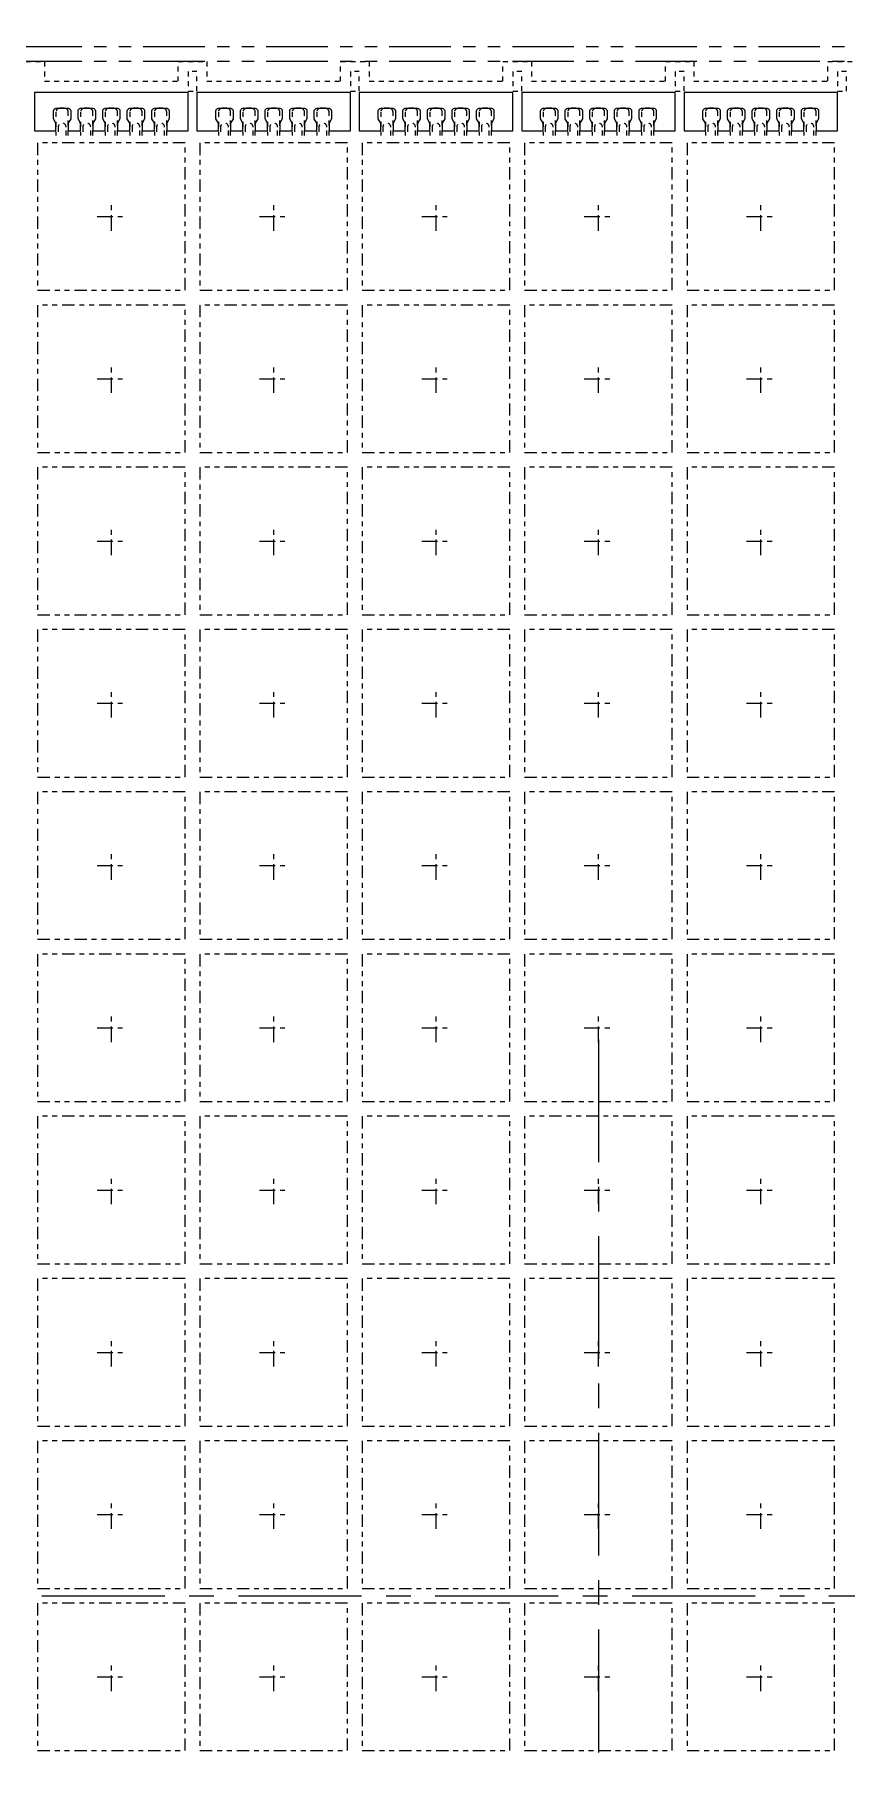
# Model space of a CAD drawing. Extents: x -347 to 20, y -460 to 3.
# Drawn here: x -285.7 to -269.2, y -113.24 to -78.1 of the extents above; entities that cross this region are included whole.
import ezdxf

# ---------------------------------------------------------------- set-up
doc = ezdxf.new("R2010")
doc.units = 0
doc.header["$MEASUREMENT"] = 0
for name, pattern in [('CENTER', [50.8, 31.75, -6.35, 6.35, -6.35]), ('CENTERX2', [4, 2.5, -0.5, 0.5, -0.5]), ('HIDDEN', [0.375, 0.25, -0.125]), ('PHANTOM', [2.5, 1.25, -0.25, 0.25, -0.25, 0.25, -0.25])]:
    doc.linetypes.add(name, pattern=pattern)
doc.layers.add('1', color=7, linetype='CONTINUOUS')
doc.layers.add('1D', color=4, linetype='CONTINUOUS')

msp = doc.modelspace()

# ---------------------------------------------------------------- linework, layer by layer
at = {"layer": '1'}
for points in [[(-282.5783, -79.2777), (-285.6983, -79.2777), (-285.6983, -80.0577), (-285.2633, -80.0577), (-285.2633, -79.8977), (-285.3133, -79.8111), (-285.3133, -79.6477, -0.4142132), (-285.2633, -79.5977), (-285.0133, -79.5977, -0.4142139), (-284.9633, -79.6477), (-284.9633, -79.8111), (-285.0133, -79.8977), (-285.0133, -80.0577), (-284.7633, -80.0577), (-284.7633, -79.8977), (-284.8133, -79.8111), (-284.8133, -79.6477, -0.4142132), (-284.7633, -79.5977), (-284.5133, -79.5977, -0.4142139), (-284.4633, -79.6477), (-284.4633, -79.8111), (-284.5133, -79.8977), (-284.5133, -80.0577), (-284.2633, -80.0577), (-284.2633, -79.8977), (-284.3133, -79.8111), (-284.3133, -79.6477, -0.4142132), (-284.2633, -79.5977), (-284.0133, -79.5977, -0.4142139), (-283.9633, -79.6477), (-283.9633, -79.8111), (-284.0133, -79.8977), (-284.0133, -80.0577), (-283.7633, -80.0577), (-283.7633, -79.8977), (-283.8133, -79.8111), (-283.8133, -79.6477, -0.4142132), (-283.7633, -79.5977), (-283.5133, -79.5977, -0.4142139), (-283.4633, -79.6477), (-283.4633, -79.8111), (-283.5133, -79.8977), (-283.5133, -80.0577), (-283.2633, -80.0577), (-283.2633, -79.8977), (-283.3133, -79.8111), (-283.3133, -79.6477, -0.4142132), (-283.2633, -79.5977), (-283.0133, -79.5977, -0.4142139), (-282.9633, -79.6477), (-282.9633, -79.8111), (-283.0133, -79.8977), (-283.0133, -80.0577), (-282.5783, -80.0577)], [(-279.2783, -79.2777), (-282.3983, -79.2777), (-282.3983, -80.0577), (-281.9633, -80.0577), (-281.9633, -79.8977), (-282.0133, -79.8111), (-282.0133, -79.6477, -0.4142132), (-281.9633, -79.5977), (-281.7133, -79.5977, -0.4142139), (-281.6633, -79.6477), (-281.6633, -79.8111), (-281.7133, -79.8977), (-281.7133, -80.0577), (-281.4633, -80.0577), (-281.4633, -79.8977), (-281.5133, -79.8111), (-281.5133, -79.6477, -0.4142132), (-281.4633, -79.5977), (-281.2133, -79.5977, -0.4142139), (-281.1633, -79.6477), (-281.1633, -79.8111), (-281.2133, -79.8977), (-281.2133, -80.0577), (-280.9633, -80.0577), (-280.9633, -79.8977), (-281.0133, -79.8111), (-281.0133, -79.6477, -0.4142132), (-280.9633, -79.5977), (-280.7133, -79.5977, -0.4142139), (-280.6633, -79.6477), (-280.6633, -79.8111), (-280.7133, -79.8977), (-280.7133, -80.0577), (-280.4633, -80.0577), (-280.4633, -79.8977), (-280.5133, -79.8111), (-280.5133, -79.6477, -0.4142132), (-280.4633, -79.5977), (-280.2133, -79.5977, -0.4142139), (-280.1633, -79.6477), (-280.1633, -79.8111), (-280.2133, -79.8977), (-280.2133, -80.0577), (-279.9633, -80.0577), (-279.9633, -79.8977), (-280.0133, -79.8111), (-280.0133, -79.6477, -0.4142132), (-279.9633, -79.5977), (-279.7133, -79.5977, -0.4142139), (-279.6633, -79.6477), (-279.6633, -79.8111), (-279.7133, -79.8977), (-279.7133, -80.0577), (-279.2783, -80.0577)], [(-275.9783, -79.2777), (-279.0983, -79.2777), (-279.0983, -80.0577), (-278.6633, -80.0577), (-278.6633, -79.8977), (-278.7133, -79.8111), (-278.7133, -79.6477, -0.4142132), (-278.6633, -79.5977), (-278.4133, -79.5977, -0.4142139), (-278.3633, -79.6477), (-278.3633, -79.8111), (-278.4133, -79.8977), (-278.4133, -80.0577), (-278.1633, -80.0577), (-278.1633, -79.8977), (-278.2133, -79.8111), (-278.2133, -79.6477, -0.4142132), (-278.1633, -79.5977), (-277.9133, -79.5977, -0.4142139), (-277.8633, -79.6477), (-277.8633, -79.8111), (-277.9133, -79.8977), (-277.9133, -80.0577), (-277.6633, -80.0577), (-277.6633, -79.8977), (-277.7133, -79.8111), (-277.7133, -79.6477, -0.4142132), (-277.6633, -79.5977), (-277.4133, -79.5977, -0.4142139), (-277.3633, -79.6477), (-277.3633, -79.8111), (-277.4133, -79.8977), (-277.4133, -80.0577), (-277.1633, -80.0577), (-277.1633, -79.8977), (-277.2133, -79.8111), (-277.2133, -79.6477, -0.4142132), (-277.1633, -79.5977), (-276.9133, -79.5977, -0.4142139), (-276.8633, -79.6477), (-276.8633, -79.8111), (-276.9133, -79.8977), (-276.9133, -80.0577), (-276.6633, -80.0577), (-276.6633, -79.8977), (-276.7133, -79.8111), (-276.7133, -79.6477, -0.4142132), (-276.6633, -79.5977), (-276.4133, -79.5977, -0.4142139), (-276.3633, -79.6477), (-276.3633, -79.8111), (-276.4133, -79.8977), (-276.4133, -80.0577), (-275.9783, -80.0577)], [(-272.6783, -79.2777), (-275.7983, -79.2777), (-275.7983, -80.0577), (-275.3633, -80.0577), (-275.3633, -79.8977), (-275.4133, -79.8111), (-275.4133, -79.6477, -0.4142132), (-275.3633, -79.5977), (-275.1133, -79.5977, -0.4142139), (-275.0633, -79.6477), (-275.0633, -79.8111), (-275.1133, -79.8977), (-275.1133, -80.0577), (-274.8633, -80.0577), (-274.8633, -79.8977), (-274.9133, -79.8111), (-274.9133, -79.6477, -0.4142132), (-274.8633, -79.5977), (-274.6133, -79.5977, -0.4142139), (-274.5633, -79.6477), (-274.5633, -79.8111), (-274.6133, -79.8977), (-274.6133, -80.0577), (-274.3633, -80.0577), (-274.3633, -79.8977), (-274.4133, -79.8111), (-274.4133, -79.6477, -0.4142132), (-274.3633, -79.5977), (-274.1133, -79.5977, -0.4142139), (-274.0633, -79.6477), (-274.0633, -79.8111), (-274.1133, -79.8977), (-274.1133, -80.0577), (-273.8633, -80.0577), (-273.8633, -79.8977), (-273.9133, -79.8111), (-273.9133, -79.6477, -0.4142132), (-273.8633, -79.5977), (-273.6133, -79.5977, -0.4142139), (-273.5633, -79.6477), (-273.5633, -79.8111), (-273.6133, -79.8977), (-273.6133, -80.0577), (-273.3633, -80.0577), (-273.3633, -79.8977), (-273.4133, -79.8111), (-273.4133, -79.6477, -0.4142132), (-273.3633, -79.5977), (-273.1133, -79.5977, -0.4142139), (-273.0633, -79.6477), (-273.0633, -79.8111), (-273.1133, -79.8977), (-273.1133, -80.0577), (-272.6783, -80.0577)], [(-269.3783, -79.2777), (-272.4983, -79.2777), (-272.4983, -80.0577), (-272.0633, -80.0577), (-272.0633, -79.8977), (-272.1133, -79.8111), (-272.1133, -79.6477, -0.4142132), (-272.0633, -79.5977), (-271.8133, -79.5977, -0.4142139), (-271.7633, -79.6477), (-271.7633, -79.8111), (-271.8133, -79.8977), (-271.8133, -80.0577), (-271.5633, -80.0577), (-271.5633, -79.8977), (-271.6133, -79.8111), (-271.6133, -79.6477, -0.4142132), (-271.5633, -79.5977), (-271.3133, -79.5977, -0.4142139), (-271.2633, -79.6477), (-271.2633, -79.8111), (-271.3133, -79.8977), (-271.3133, -80.0577), (-271.0633, -80.0577), (-271.0633, -79.8977), (-271.1133, -79.8111), (-271.1133, -79.6477, -0.4142132), (-271.0633, -79.5977), (-270.8133, -79.5977, -0.4142139), (-270.7633, -79.6477), (-270.7633, -79.8111), (-270.8133, -79.8977), (-270.8133, -80.0577), (-270.5633, -80.0577), (-270.5633, -79.8977), (-270.6133, -79.8111), (-270.6133, -79.6477, -0.4142132), (-270.5633, -79.5977), (-270.3133, -79.5977, -0.4142139), (-270.2633, -79.6477), (-270.2633, -79.8111), (-270.3133, -79.8977), (-270.3133, -80.0577), (-270.0633, -80.0577), (-270.0633, -79.8977), (-270.1133, -79.8111), (-270.1133, -79.6477, -0.4142132), (-270.0633, -79.5977), (-269.8133, -79.5977, -0.4142139), (-269.7633, -79.6477), (-269.7633, -79.8111), (-269.8133, -79.8977), (-269.8133, -80.0577), (-269.3783, -80.0577)]]:
    msp.add_lwpolyline(points, format="xyb", close=True, dxfattribs=at)
at = {"layer": '1D', "linetype": 'CENTER', "ltscale": 0.01}
for p, q in [((-284.1383, -82.0864), (-284.1383, -81.5089)), ((-280.8383, -82.0864), (-280.8383, -81.5089)), ((-277.5383, -82.0864), (-277.5383, -81.5089)), ((-274.2383, -82.0864), (-274.2383, -81.5089)), ((-270.9383, -82.0864), (-270.9383, -81.5089)), ((-284.4271, -81.7977), (-283.8496, -81.7977)), ((-281.1271, -81.7977), (-280.5496, -81.7977)), ((-277.8271, -81.7977), (-277.2496, -81.7977)), ((-274.5271, -81.7977), (-273.9496, -81.7977)), ((-271.2271, -81.7977), (-270.6496, -81.7977)), ((-284.1383, -85.3864), (-284.1383, -84.8089)), ((-280.8383, -85.3864), (-280.8383, -84.8089)), ((-277.5383, -85.3864), (-277.5383, -84.8089)), ((-274.2383, -85.3864), (-274.2383, -84.8089)), ((-270.9383, -85.3864), (-270.9383, -84.8089)), ((-284.4271, -85.0977), (-283.8496, -85.0977)), ((-281.1271, -85.0977), (-280.5496, -85.0977)), ((-277.8271, -85.0977), (-277.2496, -85.0977)), ((-274.5271, -85.0977), (-273.9496, -85.0977)), ((-271.2271, -85.0977), (-270.6496, -85.0977)), ((-284.1383, -88.6864), (-284.1383, -88.1089)), ((-280.8383, -88.6864), (-280.8383, -88.1089)), ((-277.5383, -88.6864), (-277.5383, -88.1089)), ((-274.2383, -88.6864), (-274.2383, -88.1089)), ((-270.9383, -88.6864), (-270.9383, -88.1089)), ((-284.4271, -88.3977), (-283.8496, -88.3977)), ((-281.1271, -88.3977), (-280.5496, -88.3977)), ((-277.8271, -88.3977), (-277.2496, -88.3977)), ((-274.5271, -88.3977), (-273.9496, -88.3977)), ((-271.2271, -88.3977), (-270.6496, -88.3977)), ((-284.4271, -91.6977), (-283.8496, -91.6977)), ((-284.1383, -91.9864), (-284.1383, -91.4089)), ((-281.1271, -91.6977), (-280.5496, -91.6977)), ((-280.8383, -91.9864), (-280.8383, -91.4089)), ((-277.8271, -91.6977), (-277.2496, -91.6977)), ((-277.5383, -91.9864), (-277.5383, -91.4089)), ((-274.5271, -91.6977), (-273.9496, -91.6977)), ((-274.2383, -91.9864), (-274.2383, -91.4089)), ((-271.2271, -91.6977), (-270.6496, -91.6977)), ((-270.9383, -91.9864), (-270.9383, -91.4089)), ((-284.1383, -95.2864), (-284.1383, -94.7089)), ((-280.8383, -95.2864), (-280.8383, -94.7089)), ((-277.5383, -95.2864), (-277.5383, -94.7089)), ((-274.2383, -95.2864), (-274.2383, -94.7089)), ((-270.9383, -95.2864), (-270.9383, -94.7089)), ((-284.4271, -94.9977), (-283.8496, -94.9977)), ((-281.1271, -94.9977), (-280.5496, -94.9977)), ((-277.8271, -94.9977), (-277.2496, -94.9977)), ((-274.5271, -94.9977), (-273.9496, -94.9977)), ((-271.2271, -94.9977), (-270.6496, -94.9977)), ((-284.1383, -98.5864), (-284.1383, -98.0089)), ((-280.8383, -98.5864), (-280.8383, -98.0089)), ((-277.5383, -98.5864), (-277.5383, -98.0089)), ((-274.2383, -98.5864), (-274.2383, -98.0089)), ((-270.9383, -98.5864), (-270.9383, -98.0089)), ((-284.4271, -98.2977), (-283.8496, -98.2977)), ((-281.1271, -98.2977), (-280.5496, -98.2977)), ((-277.8271, -98.2977), (-277.2496, -98.2977)), ((-274.5271, -98.2977), (-273.9496, -98.2977)), ((-271.2271, -98.2977), (-270.6496, -98.2977)), ((-284.1383, -101.8864), (-284.1383, -101.3089)), ((-280.8383, -101.8864), (-280.8383, -101.3089)), ((-277.5383, -101.8864), (-277.5383, -101.3089)), ((-274.2383, -101.8864), (-274.2383, -101.3089)), ((-270.9383, -101.8864), (-270.9383, -101.3089)), ((-284.4271, -101.5977), (-283.8496, -101.5977)), ((-281.1271, -101.5977), (-280.5496, -101.5977)), ((-277.8271, -101.5977), (-277.2496, -101.5977)), ((-274.5271, -101.5977), (-273.9496, -101.5977)), ((-271.2271, -101.5977), (-270.6496, -101.5977)), ((-284.1383, -105.1864), (-284.1383, -104.6089)), ((-280.8383, -105.1864), (-280.8383, -104.6089)), ((-277.5383, -105.1864), (-277.5383, -104.6089)), ((-274.2383, -105.1864), (-274.2383, -104.6089)), ((-270.9383, -105.1864), (-270.9383, -104.6089)), ((-284.4271, -104.8977), (-283.8496, -104.8977)), ((-281.1271, -104.8977), (-280.5496, -104.8977)), ((-277.8271, -104.8977), (-277.2496, -104.8977)), ((-274.5271, -104.8977), (-273.9496, -104.8977)), ((-271.2271, -104.8977), (-270.6496, -104.8977)), ((-284.4271, -108.1977), (-283.8496, -108.1977)), ((-284.1383, -108.4864), (-284.1383, -107.9089)), ((-281.1271, -108.1977), (-280.5496, -108.1977)), ((-280.8383, -108.4864), (-280.8383, -107.9089)), ((-277.8271, -108.1977), (-277.2496, -108.1977)), ((-277.5383, -108.4864), (-277.5383, -107.9089)), ((-274.5271, -108.1977), (-273.9496, -108.1977)), ((-274.2383, -108.4864), (-274.2383, -107.9089)), ((-271.2271, -108.1977), (-270.6496, -108.1977)), ((-270.9383, -108.4864), (-270.9383, -107.9089)), ((-284.1383, -111.7864), (-284.1383, -111.2089)), ((-280.8383, -111.7864), (-280.8383, -111.2089)), ((-277.5383, -111.7864), (-277.5383, -111.2089)), ((-274.2383, -111.7864), (-274.2383, -111.2089)), ((-270.9383, -111.7864), (-270.9383, -111.2089)), ((-284.4271, -111.4977), (-283.8496, -111.4977)), ((-281.1271, -111.4977), (-280.5496, -111.4977)), ((-277.8271, -111.4977), (-277.2496, -111.4977)), ((-274.5271, -111.4977), (-273.9496, -111.4977)), ((-271.2271, -111.4977), (-270.6496, -111.4977))]:
    msp.add_line(p, q, dxfattribs=at)
at = {"layer": '1D', "linetype": 'CENTERX2'}
for p, q in [((-274.2383, -98.5324), (-274.2383, -121.1629)), ((-285.5536, -109.8477), (-262.9231, -109.8477))]:
    msp.add_line(p, q, dxfattribs=at)
at = {"layer": '1D', "color": 2, "linetype": 'PHANTOM'}
for points in [[(-247.2383, -78.3477), (-301.2383, -78.3477, -0.0990195), (-302.0076, -78.1938, 0.9166595), (-303.1614, -80.401, -0.2559241), (-302.2383, -82.0863), (-302.2383, -107.1091, -0.2559241), (-303.1614, -108.7944, 0.5477226), (-303.1614, -110.901, -0.2559241), (-302.2383, -112.5863), (-302.2383, -137.6091, -0.2559241), (-303.1614, -139.2944, 0.9166595), (-302.0076, -141.5015, -0.0990195), (-301.2383, -141.3477), (-247.2383, -141.3477, -0.0990195), (-246.4691, -141.5015, 0.9166595), (-245.3153, -139.2944, -0.2559241), (-246.2383, -137.6091), (-246.2383, -112.5863, -0.2559241), (-245.3153, -110.901, 0.5477226), (-245.3153, -108.7944, -0.2559241), (-246.2383, -107.1091), (-246.2383, -82.0863, -0.2559241), (-245.3153, -80.401, 0.9166595), (-246.4691, -78.1938, -0.0990195)], [(-247.2383, -78.6477), (-301.2383, -78.6477, -0.0990195), (-302.1229, -78.4707, 0.9166595), (-302.9999, -80.1482, -0.2559241), (-301.9383, -82.0863), (-301.9383, -107.1091, -0.2559241), (-302.9999, -109.0471, 0.5477226), (-302.9999, -110.6482, -0.2559241), (-301.9383, -112.5863), (-301.9383, -137.6091, -0.2559241), (-302.9999, -139.5471, 0.9166595), (-302.1229, -141.2246, -0.0990195), (-301.2383, -141.0477), (-247.2383, -141.0477, -0.0990195), (-246.3537, -141.2246, 0.9166595), (-245.4768, -139.5471, -0.2559241), (-246.5383, -137.6091), (-246.5383, -112.5863, -0.2559241), (-245.4768, -110.6482, 0.5477226), (-245.4768, -109.0471, -0.2559241), (-246.5383, -107.1091), (-246.5383, -82.0863, -0.2559241), (-245.4768, -80.1482, 0.9166595), (-246.3537, -78.4707, -0.0990195)]]:
    msp.add_lwpolyline(points, format="xyb", close=True, dxfattribs=at)
at = {"layer": '1D', "linetype": 'HIDDEN', "ltscale": 0.2}
msp.add_lwpolyline([(-286.0783, -78.6477), (-285.4983, -78.6477), (-285.4983, -79.0477), (-282.7783, -79.0477), (-282.7783, -78.6477), (-282.1983, -78.6477), (-282.1983, -79.0477), (-279.4783, -79.0477), (-279.4783, -78.6477), (-278.8983, -78.6477), (-278.8983, -79.0477), (-276.1783, -79.0477), (-276.1783, -78.6477), (-275.5983, -78.6477), (-275.5983, -79.0477), (-272.8783, -79.0477), (-272.8783, -78.6477), (-272.2983, -78.6477), (-272.2983, -79.0477), (-269.5783, -79.0477), (-269.5783, -78.6477), (-268.9983, -78.6477)], dxfattribs=at)
for points in [[(-282.3983, -79.2477), (-282.3983, -78.8477), (-282.5783, -78.8477), (-282.5783, -79.2477)], [(-279.0983, -79.2477), (-279.0983, -78.8477), (-279.2783, -78.8477), (-279.2783, -79.2477)], [(-275.7983, -79.2477), (-275.7983, -78.8477), (-275.9783, -78.8477), (-275.9783, -79.2477)], [(-272.4983, -79.2477), (-272.4983, -78.8477), (-272.6783, -78.8477), (-272.6783, -79.2477)], [(-269.1983, -79.2477), (-269.1983, -78.8477), (-269.3783, -78.8477), (-269.3783, -79.2477)]]:
    msp.add_lwpolyline(points, close=True, dxfattribs=at)
for points in [[(-285.0133, -80.1477), (-285.0133, -79.6727, 0.4142136), (-285.0883, -79.5977), (-285.1883, -79.5977, 0.4142136), (-285.2633, -79.6727), (-285.2633, -80.1477)], [(-284.5133, -80.1477), (-284.5133, -79.6727, 0.4142136), (-284.5883, -79.5977), (-284.6883, -79.5977, 0.4142136), (-284.7633, -79.6727), (-284.7633, -80.1477)], [(-284.0133, -80.1477), (-284.0133, -79.6727, 0.4142136), (-284.0883, -79.5977), (-284.1883, -79.5977, 0.4142136), (-284.2633, -79.6727), (-284.2633, -80.1477)], [(-283.5133, -80.1477), (-283.5133, -79.6727, 0.4142136), (-283.5883, -79.5977), (-283.6883, -79.5977, 0.4142136), (-283.7633, -79.6727), (-283.7633, -80.1477)], [(-283.0133, -80.1477), (-283.0133, -79.6727, 0.4142136), (-283.0883, -79.5977), (-283.1883, -79.5977, 0.4142136), (-283.2633, -79.6727), (-283.2633, -80.1477)], [(-281.7133, -80.1477), (-281.7133, -79.6727, 0.4142136), (-281.7883, -79.5977), (-281.8883, -79.5977, 0.4142136), (-281.9633, -79.6727), (-281.9633, -80.1477)], [(-281.2133, -80.1477), (-281.2133, -79.6727, 0.4142136), (-281.2883, -79.5977), (-281.3883, -79.5977, 0.4142136), (-281.4633, -79.6727), (-281.4633, -80.1477)], [(-280.7133, -80.1477), (-280.7133, -79.6727, 0.4142136), (-280.7883, -79.5977), (-280.8883, -79.5977, 0.4142136), (-280.9633, -79.6727), (-280.9633, -80.1477)], [(-280.2133, -80.1477), (-280.2133, -79.6727, 0.4142136), (-280.2883, -79.5977), (-280.3883, -79.5977, 0.4142136), (-280.4633, -79.6727), (-280.4633, -80.1477)], [(-279.7133, -80.1477), (-279.7133, -79.6727, 0.4142136), (-279.7883, -79.5977), (-279.8883, -79.5977, 0.4142136), (-279.9633, -79.6727), (-279.9633, -80.1477)], [(-278.4133, -80.1477), (-278.4133, -79.6727, 0.4142136), (-278.4883, -79.5977), (-278.5883, -79.5977, 0.4142136), (-278.6633, -79.6727), (-278.6633, -80.1477)], [(-277.9133, -80.1477), (-277.9133, -79.6727, 0.4142136), (-277.9883, -79.5977), (-278.0883, -79.5977, 0.4142136), (-278.1633, -79.6727), (-278.1633, -80.1477)], [(-277.4133, -80.1477), (-277.4133, -79.6727, 0.4142136), (-277.4883, -79.5977), (-277.5883, -79.5977, 0.4142136), (-277.6633, -79.6727), (-277.6633, -80.1477)], [(-276.9133, -80.1477), (-276.9133, -79.6727, 0.4142136), (-276.9883, -79.5977), (-277.0883, -79.5977, 0.4142136), (-277.1633, -79.6727), (-277.1633, -80.1477)], [(-276.4133, -80.1477), (-276.4133, -79.6727, 0.4142136), (-276.4883, -79.5977), (-276.5883, -79.5977, 0.4142136), (-276.6633, -79.6727), (-276.6633, -80.1477)], [(-275.1133, -80.1477), (-275.1133, -79.6727, 0.4142136), (-275.1883, -79.5977), (-275.2883, -79.5977, 0.4142136), (-275.3633, -79.6727), (-275.3633, -80.1477)], [(-274.6133, -80.1477), (-274.6133, -79.6727, 0.4142136), (-274.6883, -79.5977), (-274.7883, -79.5977, 0.4142136), (-274.8633, -79.6727), (-274.8633, -80.1477)], [(-274.1133, -80.1477), (-274.1133, -79.6727, 0.4142136), (-274.1883, -79.5977), (-274.2883, -79.5977, 0.4142136), (-274.3633, -79.6727), (-274.3633, -80.1477)], [(-273.6133, -80.1477), (-273.6133, -79.6727, 0.4142136), (-273.6883, -79.5977), (-273.7883, -79.5977, 0.4142136), (-273.8633, -79.6727), (-273.8633, -80.1477)], [(-273.1133, -80.1477), (-273.1133, -79.6727, 0.4142136), (-273.1883, -79.5977), (-273.2883, -79.5977, 0.4142136), (-273.3633, -79.6727), (-273.3633, -80.1477)], [(-271.8133, -80.1477), (-271.8133, -79.6727, 0.4142136), (-271.8883, -79.5977), (-271.9883, -79.5977, 0.4142136), (-272.0633, -79.6727), (-272.0633, -80.1477)], [(-271.3133, -80.1477), (-271.3133, -79.6727, 0.4142136), (-271.3883, -79.5977), (-271.4883, -79.5977, 0.4142136), (-271.5633, -79.6727), (-271.5633, -80.1477)], [(-270.8133, -80.1477), (-270.8133, -79.6727, 0.4142136), (-270.8883, -79.5977), (-270.9883, -79.5977, 0.4142136), (-271.0633, -79.6727), (-271.0633, -80.1477)], [(-270.3133, -80.1477), (-270.3133, -79.6727, 0.4142136), (-270.3883, -79.5977), (-270.4883, -79.5977, 0.4142136), (-270.5633, -79.6727), (-270.5633, -80.1477)], [(-269.8133, -80.1477), (-269.8133, -79.6727, 0.4142136), (-269.8883, -79.5977), (-269.9883, -79.5977, 0.4142136), (-270.0633, -79.6727), (-270.0633, -80.1477)], [(-285.0583, -80.1477), (-285.0583, -79.9777, 1), (-285.2183, -79.9777), (-285.2183, -80.1477)], [(-284.5583, -80.1477), (-284.5583, -79.9777, 1), (-284.7183, -79.9777), (-284.7183, -80.1477)], [(-284.0583, -80.1477), (-284.0583, -79.9777, 1), (-284.2183, -79.9777), (-284.2183, -80.1477)], [(-283.5583, -80.1477), (-283.5583, -79.9777, 1), (-283.7183, -79.9777), (-283.7183, -80.1477)], [(-283.0583, -80.1477), (-283.0583, -79.9777, 1), (-283.2183, -79.9777), (-283.2183, -80.1477)], [(-281.7583, -80.1477), (-281.7583, -79.9777, 1), (-281.9183, -79.9777), (-281.9183, -80.1477)], [(-281.2583, -80.1477), (-281.2583, -79.9777, 1), (-281.4183, -79.9777), (-281.4183, -80.1477)], [(-280.7583, -80.1477), (-280.7583, -79.9777, 1), (-280.9183, -79.9777), (-280.9183, -80.1477)], [(-280.2583, -80.1477), (-280.2583, -79.9777, 1), (-280.4183, -79.9777), (-280.4183, -80.1477)], [(-279.7583, -80.1477), (-279.7583, -79.9777, 1), (-279.9183, -79.9777), (-279.9183, -80.1477)], [(-278.4583, -80.1477), (-278.4583, -79.9777, 1), (-278.6183, -79.9777), (-278.6183, -80.1477)], [(-277.9583, -80.1477), (-277.9583, -79.9777, 1), (-278.1183, -79.9777), (-278.1183, -80.1477)], [(-277.4583, -80.1477), (-277.4583, -79.9777, 1), (-277.6183, -79.9777), (-277.6183, -80.1477)], [(-276.9583, -80.1477), (-276.9583, -79.9777, 1), (-277.1183, -79.9777), (-277.1183, -80.1477)], [(-276.4583, -80.1477), (-276.4583, -79.9777, 1), (-276.6183, -79.9777), (-276.6183, -80.1477)], [(-275.1583, -80.1477), (-275.1583, -79.9777, 1), (-275.3183, -79.9777), (-275.3183, -80.1477)], [(-274.6583, -80.1477), (-274.6583, -79.9777, 1), (-274.8183, -79.9777), (-274.8183, -80.1477)], [(-274.1583, -80.1477), (-274.1583, -79.9777, 1), (-274.3183, -79.9777), (-274.3183, -80.1477)], [(-273.6583, -80.1477), (-273.6583, -79.9777, 1), (-273.8183, -79.9777), (-273.8183, -80.1477)], [(-273.1583, -80.1477), (-273.1583, -79.9777, 1), (-273.3183, -79.9777), (-273.3183, -80.1477)], [(-271.8583, -80.1477), (-271.8583, -79.9777, 1), (-272.0183, -79.9777), (-272.0183, -80.1477)], [(-271.3583, -80.1477), (-271.3583, -79.9777, 1), (-271.5183, -79.9777), (-271.5183, -80.1477)], [(-270.8583, -80.1477), (-270.8583, -79.9777, 1), (-271.0183, -79.9777), (-271.0183, -80.1477)], [(-270.3583, -80.1477), (-270.3583, -79.9777, 1), (-270.5183, -79.9777), (-270.5183, -80.1477)], [(-269.8583, -80.1477), (-269.8583, -79.9777, 1), (-270.0183, -79.9777), (-270.0183, -80.1477)]]:
    msp.add_lwpolyline(points, format="xyb", dxfattribs=at)
at = {"layer": '1D', "color": 2, "linetype": 'PHANTOM', "ltscale": 0.2}
for points in [[(-282.6383, -83.2977), (-282.6383, -80.2977), (-285.6383, -80.2977), (-285.6383, -83.2977)], [(-279.3383, -83.2977), (-279.3383, -80.2977), (-282.3383, -80.2977), (-282.3383, -83.2977)], [(-276.0383, -83.2977), (-276.0383, -80.2977), (-279.0383, -80.2977), (-279.0383, -83.2977)], [(-272.7383, -83.2977), (-272.7383, -80.2977), (-275.7383, -80.2977), (-275.7383, -83.2977)], [(-269.4383, -83.2977), (-269.4383, -80.2977), (-272.4383, -80.2977), (-272.4383, -83.2977)], [(-282.6383, -86.5977), (-282.6383, -83.5977), (-285.6383, -83.5977), (-285.6383, -86.5977)], [(-279.3383, -86.5977), (-279.3383, -83.5977), (-282.3383, -83.5977), (-282.3383, -86.5977)], [(-276.0383, -86.5977), (-276.0383, -83.5977), (-279.0383, -83.5977), (-279.0383, -86.5977)], [(-272.7383, -86.5977), (-272.7383, -83.5977), (-275.7383, -83.5977), (-275.7383, -86.5977)], [(-269.4383, -86.5977), (-269.4383, -83.5977), (-272.4383, -83.5977), (-272.4383, -86.5977)], [(-282.6383, -89.8977), (-282.6383, -86.8977), (-285.6383, -86.8977), (-285.6383, -89.8977)], [(-279.3383, -89.8977), (-279.3383, -86.8977), (-282.3383, -86.8977), (-282.3383, -89.8977)], [(-276.0383, -89.8977), (-276.0383, -86.8977), (-279.0383, -86.8977), (-279.0383, -89.8977)], [(-272.7383, -89.8977), (-272.7383, -86.8977), (-275.7383, -86.8977), (-275.7383, -89.8977)], [(-269.4383, -89.8977), (-269.4383, -86.8977), (-272.4383, -86.8977), (-272.4383, -89.8977)], [(-282.6383, -93.1977), (-282.6383, -90.1977), (-285.6383, -90.1977), (-285.6383, -93.1977)], [(-279.3383, -93.1977), (-279.3383, -90.1977), (-282.3383, -90.1977), (-282.3383, -93.1977)], [(-276.0383, -93.1977), (-276.0383, -90.1977), (-279.0383, -90.1977), (-279.0383, -93.1977)], [(-272.7383, -93.1977), (-272.7383, -90.1977), (-275.7383, -90.1977), (-275.7383, -93.1977)], [(-269.4383, -93.1977), (-269.4383, -90.1977), (-272.4383, -90.1977), (-272.4383, -93.1977)], [(-282.6383, -96.4977), (-282.6383, -93.4977), (-285.6383, -93.4977), (-285.6383, -96.4977)], [(-279.3383, -96.4977), (-279.3383, -93.4977), (-282.3383, -93.4977), (-282.3383, -96.4977)], [(-276.0383, -96.4977), (-276.0383, -93.4977), (-279.0383, -93.4977), (-279.0383, -96.4977)], [(-272.7383, -96.4977), (-272.7383, -93.4977), (-275.7383, -93.4977), (-275.7383, -96.4977)], [(-269.4383, -96.4977), (-269.4383, -93.4977), (-272.4383, -93.4977), (-272.4383, -96.4977)], [(-282.6383, -99.7977), (-282.6383, -96.7977), (-285.6383, -96.7977), (-285.6383, -99.7977)], [(-279.3383, -99.7977), (-279.3383, -96.7977), (-282.3383, -96.7977), (-282.3383, -99.7977)], [(-276.0383, -99.7977), (-276.0383, -96.7977), (-279.0383, -96.7977), (-279.0383, -99.7977)], [(-272.7383, -99.7977), (-272.7383, -96.7977), (-275.7383, -96.7977), (-275.7383, -99.7977)], [(-269.4383, -99.7977), (-269.4383, -96.7977), (-272.4383, -96.7977), (-272.4383, -99.7977)], [(-282.6383, -103.0977), (-282.6383, -100.0977), (-285.6383, -100.0977), (-285.6383, -103.0977)], [(-279.3383, -103.0977), (-279.3383, -100.0977), (-282.3383, -100.0977), (-282.3383, -103.0977)], [(-276.0383, -103.0977), (-276.0383, -100.0977), (-279.0383, -100.0977), (-279.0383, -103.0977)], [(-272.7383, -103.0977), (-272.7383, -100.0977), (-275.7383, -100.0977), (-275.7383, -103.0977)], [(-269.4383, -103.0977), (-269.4383, -100.0977), (-272.4383, -100.0977), (-272.4383, -103.0977)], [(-282.6383, -106.3977), (-282.6383, -103.3977), (-285.6383, -103.3977), (-285.6383, -106.3977)], [(-279.3383, -106.3977), (-279.3383, -103.3977), (-282.3383, -103.3977), (-282.3383, -106.3977)], [(-276.0383, -106.3977), (-276.0383, -103.3977), (-279.0383, -103.3977), (-279.0383, -106.3977)], [(-272.7383, -106.3977), (-272.7383, -103.3977), (-275.7383, -103.3977), (-275.7383, -106.3977)], [(-269.4383, -106.3977), (-269.4383, -103.3977), (-272.4383, -103.3977), (-272.4383, -106.3977)], [(-282.6383, -109.6977), (-282.6383, -106.6977), (-285.6383, -106.6977), (-285.6383, -109.6977)], [(-279.3383, -109.6977), (-279.3383, -106.6977), (-282.3383, -106.6977), (-282.3383, -109.6977)], [(-276.0383, -109.6977), (-276.0383, -106.6977), (-279.0383, -106.6977), (-279.0383, -109.6977)], [(-272.7383, -109.6977), (-272.7383, -106.6977), (-275.7383, -106.6977), (-275.7383, -109.6977)], [(-269.4383, -109.6977), (-269.4383, -106.6977), (-272.4383, -106.6977), (-272.4383, -109.6977)], [(-282.6383, -112.9977), (-282.6383, -109.9977), (-285.6383, -109.9977), (-285.6383, -112.9977)], [(-279.3383, -112.9977), (-279.3383, -109.9977), (-282.3383, -109.9977), (-282.3383, -112.9977)], [(-276.0383, -112.9977), (-276.0383, -109.9977), (-279.0383, -109.9977), (-279.0383, -112.9977)], [(-272.7383, -112.9977), (-272.7383, -109.9977), (-275.7383, -109.9977), (-275.7383, -112.9977)], [(-269.4383, -112.9977), (-269.4383, -109.9977), (-272.4383, -109.9977), (-272.4383, -112.9977)]]:
    msp.add_lwpolyline(points, close=True, dxfattribs=at)

doc.saveas('drawing.dxf')
